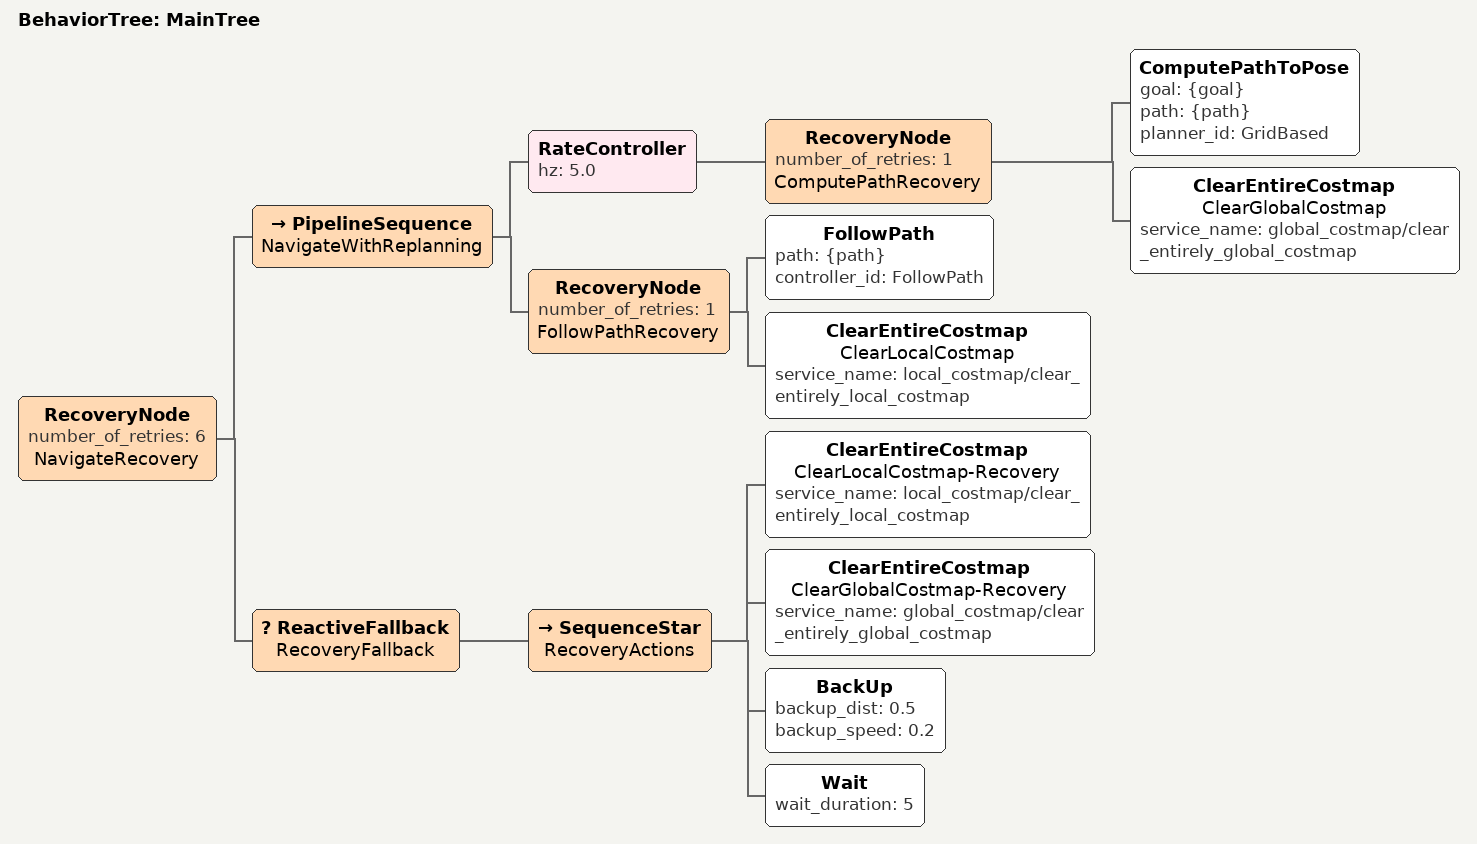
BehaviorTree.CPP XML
<!--
  This Behavior Tree replans the global path periodically at 5 Hz with recovery behaviors.
-->

<root main_tree_to_execute="MainTree">
  <BehaviorTree ID="MainTree">
    <RecoveryNode number_of_retries="6" name="NavigateRecovery">
      <PipelineSequence name="NavigateWithReplanning">
        <RateController hz="5.0">
          <RecoveryNode number_of_retries="1" name="ComputePathRecovery">
            <ComputePathToPose goal="{goal}" path="{path}" planner_id="GridBased"/>
            <ClearEntireCostmap name="ClearGlobalCostmap" service_name="global_costmap/clear_entirely_global_costmap"/>
          </RecoveryNode>
        </RateController>
        <RecoveryNode number_of_retries="1" name="FollowPathRecovery">
          <FollowPath path="{path}" controller_id="FollowPath"/>
          <ClearEntireCostmap name="ClearLocalCostmap" service_name="local_costmap/clear_entirely_local_costmap"/>
        </RecoveryNode>
      </PipelineSequence>
      <ReactiveFallback name="RecoveryFallback">
        <SequenceStar name="RecoveryActions">
          <ClearEntireCostmap name="ClearLocalCostmap-Recovery" service_name="local_costmap/clear_entirely_local_costmap"/>
          <ClearEntireCostmap name="ClearGlobalCostmap-Recovery" service_name="global_costmap/clear_entirely_global_costmap"/>
          <BackUp backup_dist="0.5" backup_speed="0.2"/>
          <Wait wait_duration="5"/>
        </SequenceStar>
      </ReactiveFallback>
    </RecoveryNode>
  </BehaviorTree>
</root>
